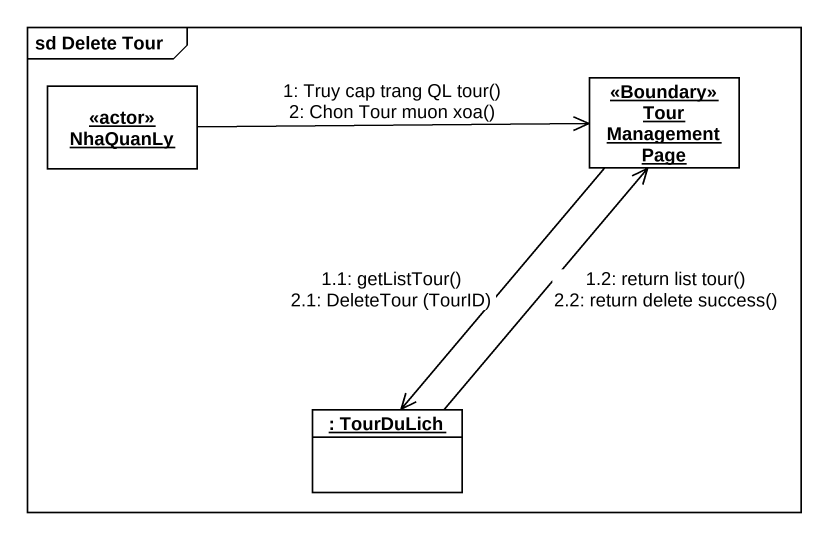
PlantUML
@startuml
mainframe sd Delete Tour
hide circle
hide empty members
object "<<actor>> NhaQuanLy" as actor_NhaQuanLy
object "<<Boundary>> Tour Management Page" as Boundary_Tour_Management
object ": TourDuLich" as TourDuLich
actor_NhaQuanLy -right-> Boundary_Tour_Management : 1: Truy cap trang QL tour()\n2: Chon Tour muon xoa()
Boundary_Tour_Management --> TourDuLich : 1.1: getListTour()\n2.1: DeleteTour (TourID)
TourDuLich -up-> Boundary_Tour_Management : 1.2: return list tour()\n2.2: return delete success()
@enduml
